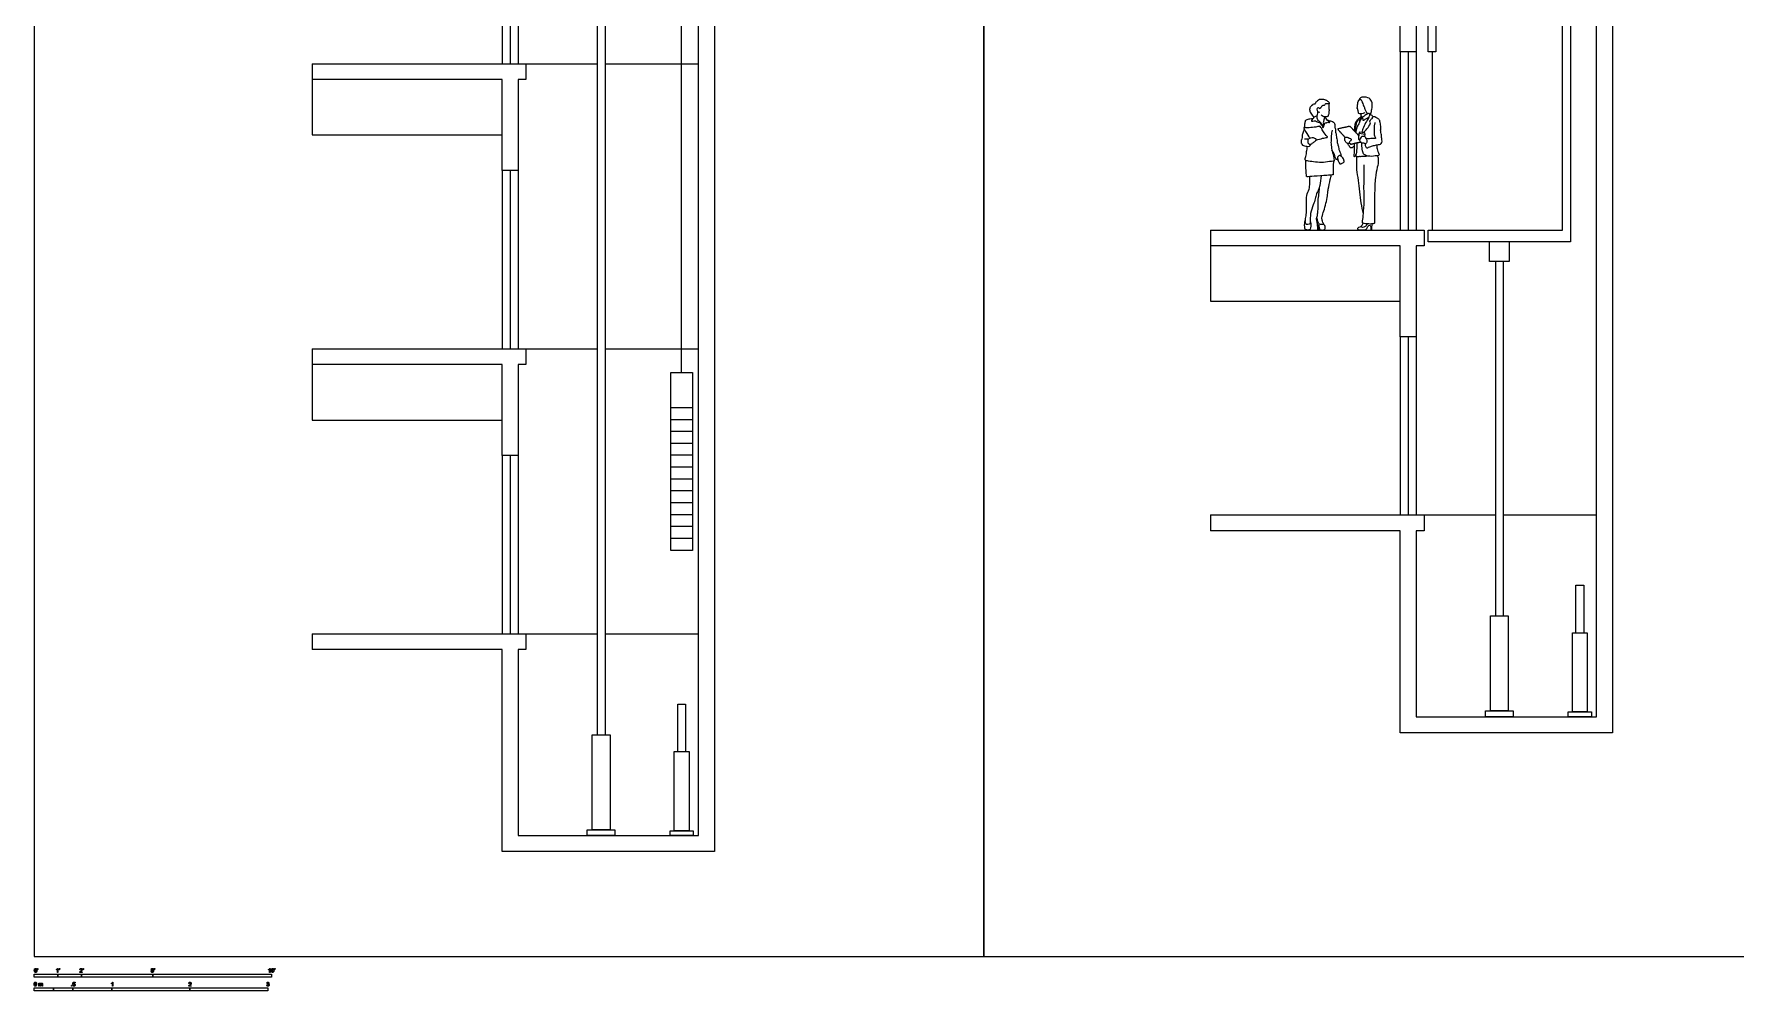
# Model space of a CAD drawing. Header units: millimetres. Extents: x 0.1 to 36.7, y -0.4 to 24.5.
# Drawn here: x 0.13 to 21.97, y -0.36 to 11.92 of the extents above; entities that cross this region are included whole.
import ezdxf

# ---------------------------------------------------------------- set-up
doc = ezdxf.new("R2010")
doc.units = ezdxf.units.MM
for name, color, linetype, true_color in [('AG-BUILDINGS', 7, 'Continuous', 0x66ccff), ('AG-DETAIL-DIAGRAM', 7, 'Continuous', 0xccff66), ('AG-DETAILS', 7, 'Continuous', 0x66ffcc), ('AG-PEOPLE', 7, 'Continuous', 0xfc6666), ('N-SYMB', 7, 'Continuous', 0x800040), ('X-VPRT', 6, 'Continuous', 0xff00ff)]:
    doc.layers.add(name, color=color, linetype=linetype, true_color=true_color)

msp = doc.modelspace()

# ---------------------------------------------------------------- linework, layer by layer
at = {"layer": 'AG-BUILDINGS'}
for points in [[(3.7, 20.068), (4.31, 20.068), (4.31, 23.116), (8.862, 23.116), (8.862, 1.425), (6.139, 1.425), (6.139, 4.016), (3.7, 4.016)], [(15.228, 21.592), (20.389, 21.592), (20.389, 2.949), (17.666, 2.949), (17.666, 5.54), (15.228, 5.54)], [(15.228, 5.743), (17.666, 5.743), (17.87, 5.743), (17.971, 5.743), (17.971, 5.54), (17.87, 5.54), (17.87, 3.152), (20.186, 3.152), (20.186, 21.389), (17.87, 21.389), (17.87, 19.002), (17.666, 19.002), (17.666, 21.389), (15.228, 21.389)], [(3.7, 4.219), (6.139, 4.219), (6.342, 4.219), (6.443, 4.219), (6.443, 4.016), (6.342, 4.016), (6.342, 1.628), (8.658, 1.628), (8.658, 19.865), (6.342, 19.865), (6.342, 17.478), (6.139, 17.478), (6.139, 19.865), (3.7, 19.865)], [(15.228, 13.058), (17.666, 13.058), (17.87, 13.058), (17.971, 13.058), (17.971, 12.855), (17.87, 12.855), (17.87, 11.686), (17.666, 11.686), (17.666, 12.855), (15.228, 12.855)], [(3.7, 11.534), (6.139, 11.534), (6.342, 11.534), (6.443, 11.534), (6.443, 11.331), (6.342, 11.331), (6.342, 10.162), (6.139, 10.162), (6.139, 11.331), (3.7, 11.331)], [(15.228, 9.4), (17.666, 9.4), (17.87, 9.4), (17.971, 9.4), (17.971, 9.197), (17.87, 9.197), (17.87, 8.029), (17.666, 8.029), (17.666, 9.197), (15.228, 9.197)], [(3.7, 7.876), (6.139, 7.876), (6.342, 7.876), (6.443, 7.876), (6.443, 7.673), (6.342, 7.673), (6.342, 6.505), (6.139, 6.505), (6.139, 7.673), (3.7, 7.673)]]:
    msp.add_lwpolyline(points, dxfattribs=at)
msp.add_lwpolyline([(18.022, 9.4), (19.749, 9.4), (19.749, 12.042), (18.124, 12.042), (18.124, 11.686), (18.022, 11.686), (18.022, 12.144), (19.851, 12.144), (19.851, 9.248), (18.022, 9.248)], close=True, dxfattribs=at)
at = {"layer": 'AG-DETAIL-DIAGRAM'}
for points in [[(18.073, 11.686), (18.073, 9.4)], [(3.7, 11.534), (3.7, 10.62)], [(6.443, 11.534), (7.358, 11.534)], [(7.459, 11.534), (8.658, 11.534)], [(15.228, 9.4), (15.228, 8.486)], [(3.7, 7.876), (3.7, 6.962)], [(6.443, 7.876), (7.358, 7.876)], [(7.459, 7.876), (8.658, 7.876)], [(15.228, 5.743), (15.228, 5.54)], [(17.971, 5.743), (18.886, 5.743)], [(18.987, 5.743), (20.186, 5.743)], [(3.7, 4.219), (3.7, 4.016)], [(6.443, 4.219), (7.358, 4.219)], [(7.459, 4.219), (8.658, 4.219)]]:
    msp.add_lwpolyline(points, dxfattribs=at)
at = {"layer": 'AG-DETAILS'}
for p, q in [((8.442, 7.572), (8.442, 19.865)), ((3.7, 10.62), (6.139, 10.62)), ((18.886, 8.994), (18.886, 4.447)), ((18.987, 8.994), (18.987, 4.447)), ((15.228, 8.486), (17.666, 8.486)), ((8.303, 7.122), (8.582, 7.122)), ((3.7, 6.962), (6.139, 6.962)), ((8.303, 6.97), (8.582, 6.97)), ((8.303, 6.818), (8.582, 6.818)), ((8.303, 6.665), (8.582, 6.665)), ((8.303, 6.513), (8.582, 6.513)), ((8.303, 6.36), (8.582, 6.36)), ((8.303, 6.208), (8.582, 6.208)), ((8.303, 6.056), (8.582, 6.056)), ((8.303, 5.903), (8.582, 5.903)), ((8.303, 5.751), (8.582, 5.751)), ((8.303, 5.598), (8.582, 5.598)), ((8.303, 5.446), (8.582, 5.446))]:
    msp.add_line(p, q, dxfattribs=at)
for points in [[(7.358, 14.785), (7.358, 2.923)], [(7.459, 14.785), (7.459, 2.923)], [(6.139, 13.82), (6.139, 11.534)], [(6.24, 13.82), (6.24, 11.534)], [(6.342, 13.82), (6.342, 11.534)], [(17.666, 11.686), (17.666, 9.4)], [(17.768, 11.686), (17.768, 9.4)], [(17.87, 11.686), (17.87, 9.4)], [(6.139, 10.162), (6.139, 7.876)], [(6.24, 10.162), (6.24, 7.876)], [(6.342, 10.162), (6.342, 7.876)], [(19.063, 9.248), (19.063, 8.994), (18.809, 8.994), (18.809, 9.248)], [(17.666, 8.029), (17.666, 5.743)], [(17.768, 8.029), (17.768, 5.743)], [(17.87, 8.029), (17.87, 5.743)], [(6.139, 6.505), (6.139, 4.219)], [(6.24, 6.505), (6.24, 4.219)], [(6.342, 6.505), (6.342, 4.219)], [(19.919, 4.232), (19.919, 4.841), (19.97, 4.841), (20.021, 4.841), (20.021, 4.232)], [(8.392, 2.708), (8.392, 3.317), (8.442, 3.317), (8.493, 3.317), (8.493, 2.708)]]:
    msp.add_lwpolyline(points, dxfattribs=at)
for points in [[(8.303, 5.286), (8.303, 7.572), (8.582, 7.572), (8.582, 5.286)], [(19.051, 3.228), (18.822, 3.228), (18.822, 4.447), (19.051, 4.447)], [(20.065, 3.216), (19.875, 3.216), (19.875, 4.232), (20.065, 4.232)], [(18.759, 3.152), (18.759, 3.228), (19.114, 3.228), (19.114, 3.152)], [(19.822, 3.152), (19.822, 3.216), (20.118, 3.216), (20.118, 3.152)], [(7.523, 1.704), (7.294, 1.704), (7.294, 2.923), (7.523, 2.923)], [(8.538, 1.692), (8.347, 1.692), (8.347, 2.708), (8.538, 2.708)], [(7.231, 1.628), (7.231, 1.704), (7.586, 1.704), (7.586, 1.628)], [(8.294, 1.628), (8.294, 1.692), (8.591, 1.692), (8.591, 1.628)]]:
    msp.add_lwpolyline(points, close=True, dxfattribs=at)
at = {"layer": 'AG-PEOPLE'}
msp.add_line((17.212, 10.631), (17.206, 10.601), dxfattribs=at)
msp.add_lwpolyline([(17.211, 10.647), (17.143, 10.656), (17.138, 10.641), (17.213, 10.631)], close=True, dxfattribs=at)
for centre, radius, start, end in [((16.431, 10.711), 0.00336, 86.0545, 200.9445), ((16.636, 10.728), 0.00336, 30.6112, 101.3295), ((17.018, 10.728), 0.00345, 43.3027, 102.4217), ((16.729, 10.592), 0.00336, 279.4797, 41.5231), ((16.866, 10.694), 0.00345, 102.2245, 222.9674), ((17.029, 10.504), 0.00345, 217.0944, 285.8006), ((17.138, 10.565), 0.00634, 175.0544, 262.0151)]:
    msp.add_arc(centre, radius, start, end, dxfattribs=at)
for points, knots in [([(16.629, 10.96), (16.655, 10.983), (16.662, 10.987), (16.664, 10.994), (16.668, 11.002), (16.684, 11.003), (16.693, 11.003), (16.696, 11.008), (16.706, 11.022), (16.715, 11.023), (16.725, 11.025), (16.732, 11.023), (16.739, 11.023), (16.747, 11.023), (16.75, 11.018), (16.758, 11.022), (16.755, 11.036), (16.744, 11.048), (16.731, 11.052), (16.72, 11.065), (16.705, 11.064), (16.685, 11.077), (16.653, 11.072), (16.63, 11.076), (16.6, 11.062), (16.595, 11.047), (16.582, 11.044), (16.572, 11.021), (16.566, 11.012), (16.543, 11.015), (16.539, 11), (16.524, 10.999), (16.521, 10.982), (16.506, 10.976), (16.506, 10.958), (16.5, 10.943), (16.507, 10.937), (16.503, 10.928), (16.504, 10.92), (16.556, 10.842)], [0, 0, 0, 0, 0.273174, 0.492967, 0.716266, 1.039855, 1.278556, 1.466935, 1.797648, 2.046801, 2.300976, 2.51758, 2.737639, 2.964883, 3.135368, 3.333566, 3.619745, 3.946201, 4.25384, 4.57129, 4.880882, 5.268366, 5.720541, 6.127561, 6.578062, 6.882287, 7.162077, 7.56478, 7.82767, 8.181831, 8.465567, 8.756675, 9.071406, 9.361146, 9.758023, 10.013824, 10.231127, 10.479087, 10.741143, 10.741143, 10.741143, 10.741143]), ([(16.629, 10.96), (16.625, 10.963), (16.617, 10.968), (16.599, 10.966), (16.594, 10.949), (16.601, 10.922), (16.618, 10.911), (16.628, 10.913), (16.632, 10.915)], [0, 0, 0, 0, 0.21797, 0.439006, 0.663778, 0.962257, 1.207122, 1.41702, 1.41702, 1.41702, 1.41702]), ([(16.651, 10.877), (16.658, 10.871), (16.673, 10.859), (16.716, 10.854), (16.737, 10.857), (16.744, 10.868), (16.744, 10.88), (16.753, 10.89), (16.751, 10.899), (16.754, 10.909), (16.754, 10.921), (16.756, 10.935), (16.755, 10.947), (16.752, 10.97), (16.756, 10.994), (16.755, 11.012), (16.753, 11.02)], [0, 0, 0, 0, 0.301846, 0.677768, 0.929811, 1.124084, 1.323633, 1.521636, 1.689916, 1.869819, 2.06853, 2.283646, 2.484092, 2.755626, 3.037868, 3.333498, 3.333498, 3.333498, 3.333498]), ([(17.21, 10.905), (17.203, 10.901), (17.188, 10.894), (17.158, 10.89), (17.134, 10.892), (17.127, 10.904), (17.129, 10.921), (17.12, 10.94), (17.123, 10.955), (17.111, 10.959), (17.113, 10.974), (17.119, 10.982), (17.115, 11.002), (17.12, 11.017), (17.122, 11.036), (17.131, 11.063), (17.137, 11.068), (17.139, 11.071)], [0, 0, 0, 0, 0.284545, 0.600483, 0.871851, 1.068862, 1.302885, 1.563377, 1.770121, 1.943334, 2.149267, 2.329616, 2.580463, 2.804277, 3.059608, 3.362979, 3.552584, 3.552584, 3.552584, 3.552584]), ([(17.287, 10.878), (17.288, 10.889), (17.29, 10.91), (17.309, 10.97), (17.308, 11.056), (17.253, 11.106), (17.174, 11.11), (17.144, 11.091), (17.136, 11.066), (17.15, 11.076), (17.168, 11.071), (17.178, 11.034), (17.202, 10.982), (17.214, 10.944), (17.232, 10.908), (17.246, 10.899), (17.253, 10.895)], [0, 0, 0, 0, 0.317701, 0.769913, 1.290917, 1.760715, 2.258111, 2.593421, 2.824034, 3.004998, 3.227459, 3.56937, 4.009994, 4.378858, 4.731516, 5.013252, 5.013252, 5.013252, 5.013252]), ([(16.428, 10.71), (16.431, 10.701), (16.44, 10.678), (16.481, 10.613), (16.502, 10.583), (16.506, 10.578)], [6.946891, 6.946891, 6.946891, 6.946891, 7.238309, 7.816211, 7.952122, 7.952122, 7.952122, 7.952122]), ([(16.635, 10.731), (16.617, 10.728), (16.579, 10.721), (16.498, 10.711), (16.453, 10.713), (16.431, 10.714)], [5.468477, 5.468477, 5.468477, 5.468477, 5.888097, 6.412351, 6.858489, 6.858489, 6.858489, 6.858489]), ([(16.544, 10.829), (16.531, 10.828), (16.507, 10.826), (16.457, 10.814), (16.443, 10.802), (16.438, 10.758), (16.436, 10.737), (16.434, 10.721), (16.433, 10.714)], [0, 0, 0, 0, 0.355338, 0.758052, 0.989552, 1.357094, 1.654512, 1.852753, 1.852753, 1.852753, 1.852753]), ([(16.671, 10.732), (16.666, 10.746), (16.652, 10.775), (16.618, 10.8), (16.599, 10.822), (16.598, 10.848), (16.604, 10.867), (16.586, 10.864), (16.568, 10.851), (16.555, 10.842), (16.537, 10.822), (16.518, 10.79), (16.546, 10.8), (16.578, 10.803), (16.6, 10.786), (16.631, 10.785), (16.663, 10.739), (16.667, 10.729), (16.67, 10.725)], [0, 0, 0, 0, 0.392143, 0.76307, 1.060416, 1.353679, 1.599896, 1.798727, 2.063472, 2.287829, 2.600519, 2.889869, 3.136802, 3.468646, 3.757229, 4.069445, 4.483095, 4.712804, 4.712804, 4.712804, 4.712804]), ([(16.601, 10.863), (16.605, 10.878), (16.607, 10.902), (16.608, 10.913), (16.608, 10.919)], [0.0655816, 0.0655816, 0.0655816, 0.0655816, 0.4374782, 0.7356833, 0.7356833, 0.7356833, 0.7356833]), ([(16.731, 10.594), (16.687, 10.644), (16.659, 10.697), (16.645, 10.72), (16.639, 10.73)], [4.017151, 4.017151, 4.017151, 4.017151, 5.0886, 5.42819, 5.42819, 5.42819, 5.42819]), ([(16.701, 10.856), (16.698, 10.853), (16.691, 10.847), (16.69, 10.826), (16.683, 10.805), (16.678, 10.787), (16.678, 10.768), (16.681, 10.755), (16.675, 10.741), (16.669, 10.729), (16.668, 10.704), (16.68, 10.719), (16.692, 10.744), (16.69, 10.765), (16.706, 10.777), (16.72, 10.774), (16.729, 10.783), (16.747, 10.782), (16.767, 10.78), (16.748, 10.796), (16.728, 10.805), (16.717, 10.832), (16.702, 10.845), (16.695, 10.85)], [0, 0, 0, 0, 0.205923, 0.45825, 0.73139, 0.983234, 1.231559, 1.435786, 1.648219, 1.874006, 2.110093, 2.293451, 2.606718, 2.859942, 3.096936, 3.303488, 3.48941, 3.740734, 3.944848, 4.172901, 4.453858, 4.765729, 5.024977, 5.024977, 5.024977, 5.024977]), ([(16.728, 10.81), (16.743, 10.808), (16.771, 10.8), (16.823, 10.784), (16.828, 10.734), (16.826, 10.718), (16.837, 10.694), (16.831, 10.666), (16.842, 10.643), (16.841, 10.607), (16.86, 10.538), (16.856, 10.521), (16.863, 10.5), (16.875, 10.462), (16.876, 10.433), (16.893, 10.402), (16.903, 10.372), (16.908, 10.35), (16.886, 10.36), (16.863, 10.345), (16.86, 10.323), (16.863, 10.291), (16.832, 10.321), (16.828, 10.353), (16.809, 10.398), (16.793, 10.419), (16.789, 10.428)], [0, 0, 0, 0, 0.386806, 0.788783, 1.16669, 1.402458, 1.686612, 1.987595, 2.269315, 2.615064, 2.916808, 3.142565, 3.406133, 3.770484, 4.07754, 4.415868, 4.753271, 4.965594, 5.196112, 5.480875, 5.759611, 6.013312, 6.310093, 6.653948, 7.061116, 7.364806, 7.364806, 7.364806, 7.364806]), ([(17.12, 10.816), (17.105, 10.803), (17.086, 10.78), (17.081, 10.731), (17.075, 10.691), (17.073, 10.675)], [0.342748, 0.342748, 0.342748, 0.342748, 0.727674, 1.177005, 1.510793, 1.510793, 1.510793, 1.510793]), ([(17.156, 10.842), (17.146, 10.84), (17.125, 10.832), (17.117, 10.806), (17.119, 10.797), (17.109, 10.785), (17.099, 10.768), (17.089, 10.716), (17.086, 10.676), (17.086, 10.661)], [0, 0, 0, 0, 0.321861, 0.603801, 0.77205, 0.980779, 1.231795, 1.686374, 1.979472, 1.979472, 1.979472, 1.979472]), ([(17.148, 10.804), (17.144, 10.79), (17.136, 10.761), (17.104, 10.719), (17.096, 10.672), (17.096, 10.65)], [0, 0, 0, 0, 0.376492, 0.807907, 1.213443, 1.213443, 1.213443, 1.213443]), ([(17.181, 10.847), (17.176, 10.851), (17.168, 10.859), (17.162, 10.878), (17.156, 10.853), (17.157, 10.829), (17.139, 10.81), (17.135, 10.799), (17.154, 10.806), (17.165, 10.824), (17.175, 10.836), (17.18, 10.842)], [0, 0, 0, 0, 0.256547, 0.486968, 0.733013, 1.034199, 1.325947, 1.468015, 1.682642, 1.953755, 2.231438, 2.231438, 2.231438, 2.231438]), ([(17.163, 10.87), (17.163, 10.873), (17.163, 10.878), (17.16, 10.887), (17.159, 10.891)], [0, 0, 0, 0, 0.1577407, 0.3711621, 0.3711621, 0.3711621, 0.3711621]), ([(17.187, 10.65), (17.206, 10.664), (17.238, 10.693), (17.285, 10.762), (17.282, 10.784), (17.272, 10.801), (17.282, 10.812), (17.298, 10.826), (17.308, 10.836), (17.315, 10.856), (17.304, 10.871), (17.286, 10.88), (17.274, 10.881), (17.265, 10.846), (17.23, 10.792), (17.191, 10.718), (17.178, 10.674), (17.172, 10.652)], [0, 0, 0, 0, 0.479132, 0.987297, 1.24605, 1.480797, 1.686512, 1.948913, 2.172839, 2.422172, 2.655253, 2.912239, 3.075521, 3.391336, 3.861365, 4.38755, 4.86021, 4.86021, 4.86021, 4.86021]), ([(17.276, 10.878), (17.275, 10.882), (17.271, 10.889), (17.262, 10.899), (17.247, 10.893), (17.213, 10.87), (17.176, 10.848), (17.183, 10.837), (17.184, 10.809), (17.193, 10.807), (17.209, 10.817), (17.237, 10.835), (17.257, 10.848), (17.266, 10.854)], [0, 0, 0, 0, 0.20665, 0.399363, 0.605102, 0.98838, 1.342348, 1.524511, 1.821819, 1.965987, 2.207746, 2.559185, 2.837503, 2.837503, 2.837503, 2.837503]), ([(17.341, 10.778), (17.337, 10.765), (17.328, 10.739), (17.329, 10.674), (17.33, 10.61), (17.342, 10.592), (17.355, 10.576), (17.335, 10.577), (17.317, 10.572), (17.286, 10.574), (17.258, 10.57), (17.224, 10.576), (17.232, 10.564), (17.241, 10.538), (17.235, 10.521), (17.225, 10.507), (17.212, 10.498), (17.22, 10.474), (17.226, 10.458), (17.241, 10.451), (17.248, 10.458), (17.278, 10.469), (17.321, 10.486), (17.374, 10.493), (17.423, 10.503), (17.438, 10.542), (17.424, 10.576), (17.426, 10.62), (17.409, 10.681), (17.419, 10.709), (17.41, 10.764), (17.402, 10.818), (17.369, 10.835), (17.339, 10.853), (17.321, 10.855), (17.312, 10.856)], [0, 0, 0, 0, 0.36093, 0.828364, 1.283346, 1.551237, 1.760008, 1.969771, 2.231304, 2.542091, 2.870362, 3.160191, 3.318009, 3.619387, 3.86212, 4.097586, 4.3059, 4.57931, 4.818392, 5.028647, 5.188598, 5.503114, 5.900451, 6.326207, 6.717318, 7.056595, 7.393285, 7.777438, 8.22266, 8.531822, 8.956868, 9.374357, 9.708176, 10.043783, 10.340951, 10.340951, 10.340951, 10.340951]), ([(16.431, 10.701), (16.429, 10.69), (16.423, 10.667), (16.406, 10.62), (16.406, 10.587), (16.4, 10.557), (16.392, 10.549), (16.396, 10.535), (16.391, 10.52), (16.399, 10.511), (16.41, 10.486), (16.438, 10.479), (16.466, 10.474), (16.5, 10.472), (16.52, 10.491), (16.503, 10.495), (16.488, 10.505), (16.482, 10.528), (16.485, 10.559), (16.482, 10.567), (16.448, 10.566), (16.441, 10.567), (16.437, 10.567)], [1.978775, 1.978775, 1.978775, 1.978775, 2.320461, 2.721413, 3.058083, 3.368092, 3.54813, 3.753555, 3.974344, 4.162184, 4.448832, 4.745568, 5.060383, 5.397707, 5.636725, 5.841345, 6.09611, 6.377526, 6.692261, 6.844406, 7.160754, 7.366373, 7.366373, 7.366373, 7.366373]), ([(16.791, 10.681), (16.788, 10.669), (16.782, 10.647), (16.779, 10.568), (16.774, 10.508), (16.787, 10.427), (16.808, 10.368), (16.814, 10.301), (16.823, 10.281), (16.774, 10.282), (16.679, 10.264), (16.578, 10.271), (16.495, 10.283), (16.433, 10.292), (16.46, 10.347), (16.462, 10.406), (16.471, 10.445), (16.477, 10.474)], [0, 0, 0, 0, 0.335673, 0.836458, 1.294499, 1.801856, 2.272034, 2.737561, 2.946217, 3.292627, 3.870075, 4.453062, 4.993433, 5.378884, 5.764002, 6.222854, 6.633513, 6.633513, 6.633513, 6.633513]), ([(16.481, 10.564), (16.489, 10.571), (16.498, 10.573), (16.516, 10.584), (16.55, 10.594), (16.564, 10.575), (16.591, 10.577), (16.579, 10.538), (16.555, 10.529), (16.539, 10.514), (16.527, 10.503), (16.512, 10.497), (16.504, 10.496)], [0, 0, 0, 0, 0.202593, 0.487939, 0.829934, 1.103053, 1.366314, 1.69527, 2.005822, 2.281183, 2.540883, 2.788488, 2.788488, 2.788488, 2.788488]), ([(16.583, 10.555), (16.613, 10.564), (16.674, 10.579), (16.709, 10.585), (16.729, 10.589)], [3.073536, 3.073536, 3.073536, 3.073536, 3.5089959, 3.9417307, 3.9417307, 3.9417307, 3.9417307]), ([(17.02, 10.511), (17.008, 10.508), (16.982, 10.51), (16.967, 10.528), (16.955, 10.543), (16.952, 10.558), (16.952, 10.584), (16.961, 10.593), (16.985, 10.592), (16.998, 10.588), (17.003, 10.579), (17.022, 10.577), (17.032, 10.571), (17.036, 10.559), (17.036, 10.552), (17.029, 10.541), (17.019, 10.537), (17.012, 10.528), (17.01, 10.523)], [0, 0, 0, 0, 0.344314, 0.615284, 0.858327, 1.089888, 1.371505, 1.560848, 1.835737, 2.044963, 2.216176, 2.454175, 2.651835, 2.842836, 2.992732, 3.191073, 3.382271, 3.607187, 3.607187, 3.607187, 3.607187]), ([(17.079, 10.476), (17.072, 10.474), (17.058, 10.468), (17.05, 10.453), (17.024, 10.452), (17.014, 10.476), (16.994, 10.499), (16.992, 10.507), (16.991, 10.511)], [0, 0, 0, 0, 0.263117, 0.491037, 0.748011, 1.033752, 1.344723, 1.545776, 1.545776, 1.545776, 1.545776]), ([(17.108, 10.52), (17.114, 10.478), (17.103, 10.392), (17.096, 10.368), (17.077, 10.332), (17.07, 10.352), (17.081, 10.391), (17.078, 10.449), (17.079, 10.493), (17.079, 10.514)], [0, 0, 0, 0, 0.646529, 0.963406, 1.271463, 1.454864, 1.817353, 2.272667, 2.681629, 2.681629, 2.681629, 2.681629]), ([(17.229, 10.57), (17.226, 10.576), (17.219, 10.588), (17.213, 10.603), (17.187, 10.6), (17.167, 10.601), (17.158, 10.581), (17.15, 10.57), (17.144, 10.559), (17.144, 10.544), (17.157, 10.538), (17.162, 10.517), (17.196, 10.518), (17.207, 10.514), (17.216, 10.507), (17.219, 10.502)], [0, 0, 0, 0, 0.261489, 0.474667, 0.755126, 0.995182, 1.369886, 1.574271, 1.868879, 2.067417, 2.273342, 2.517025, 2.828685, 3.036832, 3.263872, 3.263872, 3.263872, 3.263872]), ([(17.363, 10.492), (17.363, 10.475), (17.366, 10.442), (17.389, 10.381), (17.403, 10.361), (17.359, 10.353), (17.274, 10.339), (17.198, 10.361), (17.177, 10.416), (17.173, 10.486), (17.172, 10.512), (17.171, 10.52)], [0, 0, 0, 0, 0.413485, 0.876699, 1.102983, 1.433475, 1.983492, 2.470363, 2.892585, 3.397529, 3.626158, 3.626158, 3.626158, 3.626158]), ([(16.808, 10.282), (16.807, 10.27), (16.805, 10.247), (16.8, 10.134), (16.81, 10.106), (16.787, 10.107), (16.717, 10.101), (16.567, 10.09), (16.472, 10.082), (16.461, 10.088), (16.46, 10.135), (16.453, 10.211), (16.454, 10.265), (16.455, 10.292)], [0, 0, 0, 0, 0.354116, 0.963439, 1.237934, 1.453436, 1.925977, 2.662657, 3.203096, 3.361792, 3.728562, 4.244788, 4.761782, 4.761782, 4.761782, 4.761782]), ([(16.861, 10.321), (16.863, 10.309), (16.871, 10.281), (16.887, 10.245), (16.907, 10.249), (16.918, 10.256), (16.936, 10.268), (16.949, 10.274), (16.936, 10.319), (16.921, 10.336), (16.907, 10.348), (16.901, 10.355)], [2.586982, 2.586982, 2.586982, 2.586982, 2.981239, 3.307874, 3.566514, 3.805953, 4.101285, 4.329823, 4.684215, 5.003302, 5.336595, 5.336595, 5.336595, 5.336595]), ([(17.246, 10.349), (17.234, 10.346), (17.211, 10.341), (17.179, 10.348), (17.157, 10.339), (17.143, 10.344), (17.123, 10.334), (17.099, 10.347), (17.092, 10.351), (17.088, 10.353)], [0, 0, 0, 0, 0.34143, 0.667562, 0.936453, 1.144169, 1.403618, 1.693287, 1.898476, 1.898476, 1.898476, 1.898476]), ([(17.192, 9.611), (17.181, 9.657), (17.16, 9.742), (17.132, 10.041), (17.106, 10.168), (17.105, 10.287), (17.108, 10.343)], [0, 0, 0, 0, 0.675542, 1.651648, 2.328492, 3.071422, 3.071422, 3.071422, 3.071422]), ([(17.371, 10.355), (17.378, 10.336), (17.39, 10.295), (17.37, 10.201), (17.34, 10.066), (17.337, 9.878), (17.334, 9.685), (17.332, 9.575), (17.338, 9.486), (17.326, 9.482), (17.281, 9.474), (17.206, 9.482), (17.174, 9.489), (17.185, 9.525), (17.192, 9.616), (17.206, 9.772), (17.197, 9.934), (17.205, 10.14), (17.204, 10.206), (17.204, 10.238)], [0, 0, 0, 0, 0.442046, 0.991287, 1.666551, 2.46174, 3.257622, 3.884904, 4.385152, 4.550341, 4.930179, 5.44315, 5.728467, 6.031333, 6.577647, 7.294393, 8.045645, 8.858721, 9.423764, 9.423764, 9.423764, 9.423764]), ([(16.65, 10.096), (16.647, 10.056), (16.632, 9.97), (16.62, 9.919), (16.584, 9.863), (16.579, 9.799), (16.545, 9.721), (16.51, 9.619), (16.511, 9.515), (16.511, 9.488), (16.498, 9.47), (16.458, 9.467), (16.444, 9.493), (16.451, 9.548), (16.465, 9.625), (16.461, 9.74), (16.457, 9.842), (16.5, 9.923), (16.504, 9.996), (16.505, 10.057), (16.503, 10.085)], [0.049852, 0.049852, 0.049852, 0.049852, 0.641774, 1.065824, 1.518703, 1.973209, 2.495979, 3.104396, 3.637864, 3.922088, 4.173839, 4.508956, 4.791404, 5.207987, 5.673292, 6.286418, 6.869564, 7.401793, 7.902767, 8.385566, 8.385566, 8.385566, 8.385566]), ([(16.685, 9.471), (16.683, 9.475), (16.679, 9.484), (16.668, 9.498), (16.667, 9.527), (16.655, 9.543), (16.661, 9.577), (16.674, 9.608), (16.729, 9.791), (16.734, 9.872), (16.739, 9.923), (16.767, 10.041), (16.776, 10.088), (16.779, 10.106)], [0, 0, 0, 0, 0.215264, 0.451157, 0.753035, 1.006267, 1.317505, 1.662629, 2.451559, 2.975159, 3.380523, 3.983291, 4.357738, 4.357738, 4.357738, 4.357738]), ([(16.595, 9.561), (16.598, 9.569), (16.604, 9.587), (16.607, 9.635), (16.614, 9.702), (16.609, 9.799), (16.627, 9.873), (16.628, 9.927), (16.627, 9.95)], [0, 0, 0, 0, 0.292123, 0.683393, 1.158355, 1.721626, 2.249973, 2.649047, 2.649047, 2.649047, 2.649047]), ([(16.511, 9.512), (16.514, 9.503), (16.519, 9.485), (16.516, 9.449), (16.516, 9.409), (16.49, 9.4), (16.468, 9.4), (16.449, 9.402), (16.441, 9.423), (16.436, 9.463), (16.442, 9.503), (16.446, 9.522), (16.449, 9.531)], [0, 0, 0, 0, 0.298529, 0.648394, 1.005869, 1.242679, 1.510446, 1.748742, 2.001821, 2.368472, 2.736843, 3.038493, 3.038493, 3.038493, 3.038493]), ([(16.683, 9.471), (16.674, 9.469), (16.655, 9.468), (16.626, 9.472), (16.612, 9.497), (16.597, 9.541), (16.596, 9.57), (16.584, 9.546), (16.594, 9.508), (16.602, 9.459), (16.602, 9.42), (16.603, 9.4), (16.606, 9.4), (16.61, 9.4), (16.615, 9.4), (16.615, 9.415), (16.616, 9.446), (16.615, 9.463), (16.615, 9.471)], [-0.025669, -0.025669, -0.025669, -0.025669, 0.250878, 0.580661, 0.902166, 1.240379, 1.518, 1.724275, 2.091277, 2.500161, 2.937525, 2.937525, 2.937525, 3.112774, 3.112774, 3.112774, 3.497704, 3.789369, 3.789369, 3.789369, 3.789369]), ([(16.615, 9.471), (16.618, 9.464), (16.624, 9.446), (16.627, 9.414), (16.632, 9.399), (16.692, 9.4), (16.699, 9.408), (16.704, 9.436), (16.7, 9.455), (16.694, 9.465), (16.691, 9.468)], [3.789369, 3.789369, 3.789369, 3.789369, 3.998152, 4.318137, 4.589063, 4.991455, 5.210785, 5.488057, 5.744496, 5.932877, 5.932877, 5.932877, 5.932877]), ([(17.239, 9.479), (17.231, 9.462), (17.221, 9.442), (17.181, 9.429), (17.164, 9.443), (17.13, 9.434), (17.112, 9.42), (17.124, 9.4), (17.161, 9.401), (17.216, 9.4), (17.233, 9.413), (17.246, 9.443), (17.275, 9.471), (17.288, 9.449), (17.288, 9.414), (17.288, 9.405), (17.288, 9.4), (17.292, 9.4), (17.296, 9.4), (17.3, 9.4), (17.3, 9.412), (17.3, 9.434), (17.307, 9.469), (17.31, 9.48)], [2.348623, 2.348623, 2.348623, 2.348623, 2.718278, 3.082719, 3.35251, 3.708554, 3.971557, 4.20115, 4.573387, 4.985126, 5.265339, 5.643454, 5.993265, 6.244542, 6.608733, 6.85665, 6.85665, 6.85665, 6.979151, 6.979151, 6.979151, 7.378483, 7.655719, 7.655719, 7.655719, 7.655719]), ([(17.151, 9.438), (17.158, 9.444), (17.171, 9.455), (17.185, 9.476), (17.19, 9.486)], [0, 0, 0, 0, 0.2977282, 0.6246661, 0.6246661, 0.6246661, 0.6246661])]:
    msp.add_open_spline(points, degree=3, knots=knots, dxfattribs=at)
for points, degree in [([(17.017, 10.731), (16.974, 10.721), (16.865, 10.698)], 2), ([(17.136, 10.608), (17.08, 10.667), (17.021, 10.73)], 2), ([(16.863, 10.692), (16.916, 10.636), (16.957, 10.588)], 2), ([(17.01, 10.523), (17.018, 10.513), (17.026, 10.502)], 2), ([(17.03, 10.501), (17.096, 10.52), (17.16, 10.53)], 2), ([(17.132, 10.566), (17.135, 10.603), (17.139, 10.641)], 2), ([(17.145, 10.558), (17.141, 10.559), (17.137, 10.559)], 2), ([(16.78, 10.471), (16.78, 10.471), (16.78, 10.471), (16.78, 10.471)], 3), ([(16.691, 9.468), (16.688, 9.471), (16.683, 9.471)], 2), ([(17.231, 9.48), (17.231, 9.48), (17.231, 9.48), (17.231, 9.48)], 3)]:
    msp.add_open_spline(points, degree=degree, dxfattribs=at)
at = {"layer": 'N-SYMB'}
for points in [[(0.13, -0.188), (0.13, -0.15), (0.435, -0.15), (0.435, -0.188)], [(0.435, -0.188), (0.435, -0.15), (0.74, -0.15), (0.74, -0.188)], [(0.74, -0.188), (0.74, -0.15), (1.654, -0.15), (1.654, -0.188)], [(1.654, -0.188), (1.654, -0.15), (3.178, -0.15), (3.178, -0.188)], [(0.13, -0.365), (0.13, -0.327), (0.38, -0.327), (0.38, -0.365)], [(0.38, -0.365), (0.38, -0.327), (0.63, -0.327), (0.63, -0.365)], [(0.609, -0.304), (0.609, -0.297), (0.616, -0.297), (0.616, -0.304)], [(0.63, -0.365), (0.63, -0.327), (1.13, -0.327), (1.13, -0.365)], [(1.13, -0.365), (1.13, -0.327), (2.13, -0.327), (2.13, -0.365)], [(2.13, -0.365), (2.13, -0.327), (3.13, -0.327), (3.13, -0.365)]]:
    msp.add_lwpolyline(points, close=True, dxfattribs=at)
for points in [[(0.174, -0.083), (0.174, -0.076), (0.181, -0.076), (0.181, -0.082)], [(0.177, -0.083), (0.174, -0.083)], [(0.175, -0.093), (0.174, -0.09)], [(0.418, -0.095), (0.418, -0.089)], [(0.436, -0.127), (0.43, -0.127), (0.43, -0.088)], [(0.432, -0.076), (0.436, -0.076), (0.436, -0.127)], [(0.453, -0.083), (0.453, -0.076), (0.46, -0.076), (0.46, -0.082)], [(0.456, -0.083), (0.453, -0.083)], [(0.454, -0.093), (0.453, -0.09)], [(0.75, -0.121), (0.75, -0.127), (0.717, -0.127)], [(0.724, -0.092), (0.718, -0.091)], [(0.726, -0.121), (0.75, -0.121)], [(0.758, -0.083), (0.758, -0.076), (0.765, -0.076), (0.765, -0.082)], [(0.761, -0.083), (0.758, -0.083)], [(0.759, -0.093), (0.758, -0.09)], [(1.632, -0.114), (1.639, -0.113)], [(1.639, -0.104), (1.633, -0.103), (1.638, -0.077), (1.663, -0.077), (1.663, -0.083), (1.643, -0.083), (1.64, -0.097)], [(1.674, -0.093), (1.672, -0.09)], [(1.673, -0.083), (1.673, -0.076), (1.679, -0.076), (1.679, -0.082)], [(1.676, -0.083), (1.673, -0.083)], [(3.141, -0.095), (3.141, -0.089)], [(3.16, -0.127), (3.154, -0.127), (3.154, -0.088)], [(3.156, -0.076), (3.16, -0.076), (3.16, -0.127)], [(3.217, -0.093), (3.215, -0.09)], [(3.216, -0.083), (3.216, -0.076), (3.223, -0.076), (3.223, -0.082)], [(3.219, -0.083), (3.216, -0.083)], [(0.19, -0.303), (0.19, -0.266), (0.196, -0.266), (0.196, -0.272)], [(0.196, -0.284), (0.196, -0.303), (0.19, -0.303)], [(0.218, -0.281), (0.218, -0.303), (0.212, -0.303), (0.212, -0.279)], [(0.24, -0.278), (0.24, -0.303), (0.234, -0.303), (0.234, -0.28)], [(0.625, -0.291), (0.631, -0.29)], [(0.632, -0.281), (0.626, -0.28), (0.631, -0.254), (0.656, -0.254), (0.656, -0.26), (0.636, -0.26), (0.633, -0.274)], [(1.125, -0.272), (1.125, -0.266)], [(1.143, -0.304), (1.137, -0.304), (1.137, -0.264)], [(1.139, -0.253), (1.143, -0.253), (1.143, -0.304)], [(2.148, -0.298), (2.148, -0.304), (2.115, -0.304)], [(2.122, -0.269), (2.116, -0.268)], [(2.123, -0.298), (2.148, -0.298)], [(3.115, -0.291), (3.121, -0.29)], [(3.122, -0.267), (3.116, -0.267)], [(3.128, -0.28), (3.128, -0.275)]]:
    msp.add_lwpolyline(points, dxfattribs=at)
for points in [[(0.134, -0.102), (0.134, -0.096), (0.135, -0.091), (0.136, -0.088)], [(0.139, -0.122), (0.136, -0.118), (0.134, -0.112), (0.134, -0.102)], [(0.136, -0.088), (0.137, -0.084), (0.139, -0.082), (0.141, -0.079)], [(0.15, -0.127), (0.146, -0.127), (0.142, -0.126), (0.139, -0.122)], [(0.144, -0.085), (0.142, -0.088), (0.14, -0.094), (0.14, -0.102)], [(0.14, -0.102), (0.14, -0.11), (0.141, -0.116), (0.143, -0.119)], [(0.141, -0.079), (0.144, -0.078), (0.147, -0.076), (0.15, -0.076)], [(0.143, -0.119), (0.145, -0.121), (0.148, -0.123), (0.15, -0.123)], [(0.15, -0.082), (0.148, -0.082), (0.145, -0.083), (0.144, -0.085)], [(0.15, -0.076), (0.153, -0.076), (0.155, -0.077), (0.158, -0.078)], [(0.158, -0.086), (0.156, -0.083), (0.153, -0.082), (0.15, -0.082)], [(0.15, -0.123), (0.153, -0.123), (0.156, -0.121), (0.158, -0.119)], [(0.16, -0.125), (0.157, -0.127), (0.154, -0.127), (0.15, -0.127)], [(0.158, -0.078), (0.16, -0.079), (0.161, -0.081), (0.163, -0.083)], [(0.161, -0.102), (0.161, -0.094), (0.159, -0.088), (0.158, -0.086)], [(0.158, -0.119), (0.159, -0.116), (0.161, -0.11), (0.161, -0.102)], [(0.165, -0.116), (0.164, -0.12), (0.162, -0.123), (0.16, -0.125)], [(0.163, -0.083), (0.164, -0.085), (0.165, -0.087), (0.166, -0.09)], [(0.167, -0.102), (0.167, -0.108), (0.166, -0.113), (0.165, -0.116)], [(0.166, -0.09), (0.166, -0.093), (0.167, -0.097), (0.167, -0.102)], [(0.174, -0.09), (0.175, -0.09), (0.176, -0.089), (0.177, -0.088)], [(0.18, -0.088), (0.179, -0.09), (0.177, -0.092), (0.175, -0.093)], [(0.177, -0.088), (0.177, -0.087), (0.177, -0.085), (0.177, -0.083)], [(0.181, -0.082), (0.181, -0.085), (0.181, -0.087), (0.18, -0.088)], [(0.418, -0.089), (0.421, -0.088), (0.424, -0.085), (0.427, -0.083)], [(0.424, -0.092), (0.422, -0.093), (0.42, -0.094), (0.418, -0.095)], [(0.43, -0.088), (0.429, -0.089), (0.427, -0.091), (0.424, -0.092)], [(0.427, -0.083), (0.429, -0.081), (0.431, -0.079), (0.432, -0.076)], [(0.453, -0.09), (0.454, -0.09), (0.455, -0.089), (0.456, -0.088)], [(0.459, -0.088), (0.458, -0.09), (0.456, -0.092), (0.454, -0.093)], [(0.456, -0.088), (0.456, -0.087), (0.456, -0.085), (0.456, -0.083)], [(0.46, -0.082), (0.46, -0.085), (0.46, -0.087), (0.459, -0.088)], [(0.717, -0.127), (0.717, -0.126), (0.717, -0.124), (0.718, -0.122)], [(0.718, -0.091), (0.719, -0.086), (0.72, -0.083), (0.723, -0.08)], [(0.718, -0.122), (0.719, -0.12), (0.72, -0.118), (0.722, -0.116)], [(0.722, -0.116), (0.724, -0.114), (0.726, -0.111), (0.73, -0.108)], [(0.723, -0.08), (0.726, -0.078), (0.73, -0.076), (0.734, -0.076)], [(0.727, -0.084), (0.725, -0.086), (0.724, -0.088), (0.724, -0.092)], [(0.728, -0.118), (0.727, -0.119), (0.726, -0.12), (0.726, -0.121)], [(0.734, -0.082), (0.731, -0.082), (0.729, -0.082), (0.727, -0.084)], [(0.735, -0.111), (0.732, -0.114), (0.729, -0.116), (0.728, -0.118)], [(0.73, -0.108), (0.735, -0.104), (0.739, -0.1), (0.741, -0.098)], [(0.734, -0.076), (0.739, -0.076), (0.743, -0.078), (0.746, -0.081)], [(0.741, -0.084), (0.74, -0.082), (0.737, -0.082), (0.734, -0.082)], [(0.745, -0.103), (0.743, -0.105), (0.74, -0.107), (0.735, -0.111)], [(0.744, -0.09), (0.744, -0.088), (0.743, -0.086), (0.741, -0.084)], [(0.741, -0.098), (0.743, -0.095), (0.744, -0.093), (0.744, -0.09)], [(0.749, -0.096), (0.748, -0.098), (0.747, -0.1), (0.745, -0.103)], [(0.746, -0.081), (0.749, -0.083), (0.75, -0.087), (0.75, -0.091)], [(0.75, -0.091), (0.75, -0.092), (0.75, -0.094), (0.749, -0.096)], [(0.758, -0.09), (0.759, -0.09), (0.76, -0.089), (0.76, -0.088)], [(0.764, -0.088), (0.763, -0.09), (0.761, -0.092), (0.759, -0.093)], [(0.76, -0.088), (0.761, -0.087), (0.761, -0.085), (0.761, -0.083)], [(0.765, -0.082), (0.765, -0.085), (0.765, -0.087), (0.764, -0.088)], [(1.637, -0.124), (1.634, -0.121), (1.633, -0.118), (1.632, -0.114)], [(1.649, -0.127), (1.644, -0.127), (1.64, -0.126), (1.637, -0.124)], [(1.643, -0.101), (1.641, -0.101), (1.64, -0.103), (1.639, -0.104)], [(1.639, -0.113), (1.639, -0.116), (1.64, -0.119), (1.642, -0.12)], [(1.64, -0.097), (1.643, -0.095), (1.647, -0.094), (1.65, -0.094)], [(1.642, -0.12), (1.644, -0.122), (1.646, -0.123), (1.649, -0.123)], [(1.648, -0.099), (1.646, -0.099), (1.645, -0.1), (1.643, -0.101)], [(1.656, -0.102), (1.654, -0.1), (1.652, -0.099), (1.648, -0.099)], [(1.649, -0.123), (1.651, -0.123), (1.654, -0.122), (1.656, -0.119)], [(1.661, -0.122), (1.658, -0.126), (1.654, -0.127), (1.649, -0.127)], [(1.65, -0.094), (1.654, -0.094), (1.658, -0.095), (1.661, -0.098)], [(1.659, -0.11), (1.659, -0.107), (1.658, -0.104), (1.656, -0.102)], [(1.656, -0.119), (1.658, -0.117), (1.659, -0.114), (1.659, -0.11)], [(1.661, -0.098), (1.664, -0.101), (1.665, -0.105), (1.665, -0.11)], [(1.665, -0.11), (1.665, -0.114), (1.664, -0.118), (1.661, -0.122)], [(1.672, -0.09), (1.673, -0.09), (1.674, -0.089), (1.675, -0.088)], [(1.678, -0.088), (1.677, -0.09), (1.676, -0.092), (1.674, -0.093)], [(1.675, -0.088), (1.675, -0.087), (1.676, -0.085), (1.676, -0.083)], [(1.679, -0.082), (1.679, -0.085), (1.679, -0.087), (1.678, -0.088)], [(3.141, -0.089), (3.145, -0.088), (3.148, -0.085), (3.151, -0.083)], [(3.148, -0.092), (3.145, -0.093), (3.143, -0.094), (3.141, -0.095)], [(3.154, -0.088), (3.152, -0.089), (3.15, -0.091), (3.148, -0.092)], [(3.151, -0.083), (3.153, -0.081), (3.155, -0.079), (3.156, -0.076)], [(3.176, -0.102), (3.176, -0.096), (3.176, -0.091), (3.177, -0.088)], [(3.181, -0.122), (3.177, -0.118), (3.176, -0.112), (3.176, -0.102)], [(3.177, -0.088), (3.179, -0.084), (3.181, -0.082), (3.183, -0.079)], [(3.192, -0.127), (3.187, -0.127), (3.183, -0.126), (3.181, -0.122)], [(3.185, -0.085), (3.183, -0.088), (3.182, -0.094), (3.182, -0.102)], [(3.182, -0.102), (3.182, -0.11), (3.183, -0.116), (3.185, -0.119)], [(3.183, -0.079), (3.185, -0.078), (3.188, -0.076), (3.192, -0.076)], [(3.192, -0.082), (3.189, -0.082), (3.187, -0.083), (3.185, -0.085)], [(3.185, -0.119), (3.187, -0.121), (3.189, -0.123), (3.192, -0.123)], [(3.192, -0.076), (3.195, -0.076), (3.197, -0.077), (3.199, -0.078)], [(3.199, -0.086), (3.197, -0.083), (3.195, -0.082), (3.192, -0.082)], [(3.192, -0.123), (3.195, -0.123), (3.197, -0.121), (3.199, -0.119)], [(3.201, -0.125), (3.199, -0.127), (3.196, -0.127), (3.192, -0.127)], [(3.199, -0.078), (3.201, -0.079), (3.203, -0.081), (3.204, -0.083)], [(3.202, -0.102), (3.202, -0.094), (3.201, -0.088), (3.199, -0.086)], [(3.199, -0.119), (3.201, -0.116), (3.202, -0.11), (3.202, -0.102)], [(3.207, -0.116), (3.205, -0.12), (3.204, -0.123), (3.201, -0.125)], [(3.204, -0.083), (3.205, -0.085), (3.207, -0.087), (3.207, -0.09)], [(3.207, -0.09), (3.208, -0.093), (3.208, -0.097), (3.208, -0.102)], [(3.208, -0.102), (3.208, -0.108), (3.208, -0.113), (3.207, -0.116)], [(3.215, -0.09), (3.216, -0.09), (3.217, -0.089), (3.218, -0.088)], [(3.221, -0.088), (3.22, -0.09), (3.219, -0.092), (3.217, -0.093)], [(3.218, -0.088), (3.219, -0.087), (3.219, -0.085), (3.219, -0.083)], [(3.223, -0.082), (3.223, -0.085), (3.222, -0.087), (3.221, -0.088)], [(0.13, -0.278), (0.13, -0.272), (0.131, -0.267), (0.132, -0.264)], [(0.135, -0.298), (0.132, -0.294), (0.13, -0.287), (0.13, -0.278)], [(0.132, -0.264), (0.133, -0.26), (0.135, -0.257), (0.137, -0.255)], [(0.146, -0.303), (0.142, -0.303), (0.138, -0.302), (0.135, -0.298)], [(0.137, -0.255), (0.14, -0.253), (0.143, -0.252), (0.146, -0.252)], [(0.14, -0.261), (0.138, -0.264), (0.137, -0.27), (0.137, -0.278)], [(0.137, -0.278), (0.137, -0.286), (0.137, -0.292), (0.14, -0.294)], [(0.146, -0.257), (0.144, -0.257), (0.141, -0.259), (0.14, -0.261)], [(0.14, -0.294), (0.141, -0.297), (0.144, -0.299), (0.146, -0.299)], [(0.146, -0.252), (0.149, -0.252), (0.152, -0.253), (0.154, -0.254)], [(0.154, -0.262), (0.152, -0.259), (0.15, -0.257), (0.146, -0.257)], [(0.146, -0.299), (0.15, -0.299), (0.152, -0.297), (0.154, -0.294)], [(0.156, -0.301), (0.153, -0.303), (0.15, -0.303), (0.146, -0.303)], [(0.154, -0.254), (0.156, -0.255), (0.157, -0.257), (0.159, -0.259)], [(0.157, -0.278), (0.157, -0.27), (0.156, -0.264), (0.154, -0.262)], [(0.154, -0.294), (0.156, -0.292), (0.157, -0.286), (0.157, -0.278)], [(0.161, -0.292), (0.16, -0.296), (0.158, -0.299), (0.156, -0.301)], [(0.159, -0.259), (0.16, -0.261), (0.161, -0.263), (0.162, -0.266)], [(0.163, -0.278), (0.163, -0.284), (0.162, -0.289), (0.161, -0.292)], [(0.162, -0.266), (0.162, -0.269), (0.163, -0.273), (0.163, -0.278)], [(0.196, -0.272), (0.197, -0.27), (0.199, -0.268), (0.2, -0.267)], [(0.197, -0.276), (0.197, -0.278), (0.196, -0.281), (0.196, -0.284)], [(0.201, -0.272), (0.199, -0.273), (0.198, -0.275), (0.197, -0.276)], [(0.2, -0.267), (0.202, -0.266), (0.204, -0.265), (0.207, -0.265)], [(0.206, -0.271), (0.204, -0.271), (0.202, -0.271), (0.201, -0.272)], [(0.21, -0.273), (0.209, -0.272), (0.208, -0.271), (0.206, -0.271)], [(0.207, -0.265), (0.209, -0.265), (0.212, -0.266), (0.213, -0.267)], [(0.212, -0.279), (0.212, -0.276), (0.212, -0.274), (0.21, -0.273)], [(0.213, -0.267), (0.215, -0.268), (0.216, -0.27), (0.217, -0.272)], [(0.217, -0.272), (0.22, -0.268), (0.224, -0.265), (0.228, -0.265)], [(0.221, -0.273), (0.219, -0.275), (0.218, -0.278), (0.218, -0.281)], [(0.227, -0.271), (0.225, -0.271), (0.222, -0.272), (0.221, -0.273)], [(0.231, -0.272), (0.23, -0.271), (0.228, -0.271), (0.227, -0.271)], [(0.228, -0.265), (0.232, -0.265), (0.235, -0.267), (0.237, -0.268)], [(0.233, -0.275), (0.232, -0.273), (0.232, -0.272), (0.231, -0.272)], [(0.234, -0.28), (0.234, -0.277), (0.233, -0.276), (0.233, -0.275)], [(0.237, -0.268), (0.239, -0.271), (0.24, -0.274), (0.24, -0.278)], [(0.63, -0.301), (0.627, -0.298), (0.625, -0.295), (0.625, -0.291)], [(0.641, -0.304), (0.636, -0.304), (0.633, -0.303), (0.63, -0.301)], [(0.631, -0.29), (0.632, -0.293), (0.633, -0.295), (0.634, -0.297)], [(0.635, -0.277), (0.634, -0.278), (0.633, -0.28), (0.632, -0.281)], [(0.633, -0.274), (0.636, -0.272), (0.639, -0.27), (0.642, -0.27)], [(0.634, -0.297), (0.636, -0.299), (0.638, -0.3), (0.641, -0.3)], [(0.641, -0.276), (0.639, -0.276), (0.637, -0.277), (0.635, -0.277)], [(0.649, -0.279), (0.646, -0.277), (0.644, -0.276), (0.641, -0.276)], [(0.641, -0.3), (0.644, -0.3), (0.646, -0.299), (0.648, -0.296)], [(0.654, -0.299), (0.651, -0.303), (0.646, -0.304), (0.641, -0.304)], [(0.642, -0.27), (0.647, -0.27), (0.65, -0.272), (0.653, -0.275)], [(0.648, -0.296), (0.65, -0.294), (0.651, -0.291), (0.651, -0.287)], [(0.651, -0.287), (0.651, -0.284), (0.65, -0.281), (0.649, -0.279)], [(0.653, -0.275), (0.656, -0.278), (0.658, -0.282), (0.658, -0.287)], [(0.658, -0.287), (0.658, -0.291), (0.657, -0.295), (0.654, -0.299)], [(1.125, -0.266), (1.128, -0.264), (1.131, -0.262), (1.134, -0.26)], [(1.131, -0.269), (1.129, -0.27), (1.127, -0.271), (1.125, -0.272)], [(1.137, -0.264), (1.136, -0.266), (1.134, -0.267), (1.131, -0.269)], [(1.134, -0.26), (1.136, -0.258), (1.138, -0.256), (1.139, -0.253)], [(2.115, -0.299), (2.116, -0.297), (2.118, -0.295), (2.119, -0.293)], [(2.115, -0.304), (2.115, -0.302), (2.115, -0.301), (2.115, -0.299)], [(2.116, -0.268), (2.116, -0.263), (2.118, -0.26), (2.121, -0.257)], [(2.119, -0.293), (2.121, -0.291), (2.124, -0.288), (2.128, -0.285)], [(2.121, -0.257), (2.124, -0.255), (2.128, -0.253), (2.132, -0.253)], [(2.125, -0.261), (2.123, -0.263), (2.122, -0.265), (2.122, -0.269)], [(2.126, -0.295), (2.125, -0.295), (2.124, -0.297), (2.123, -0.298)], [(2.132, -0.258), (2.129, -0.258), (2.127, -0.259), (2.125, -0.261)], [(2.133, -0.288), (2.129, -0.291), (2.127, -0.293), (2.126, -0.295)], [(2.128, -0.285), (2.133, -0.281), (2.137, -0.277), (2.139, -0.275)], [(2.132, -0.253), (2.137, -0.253), (2.141, -0.255), (2.143, -0.258)], [(2.139, -0.261), (2.137, -0.259), (2.135, -0.258), (2.132, -0.258)], [(2.143, -0.28), (2.14, -0.282), (2.137, -0.284), (2.133, -0.288)], [(2.141, -0.267), (2.141, -0.265), (2.14, -0.263), (2.139, -0.261)], [(2.139, -0.275), (2.14, -0.272), (2.141, -0.27), (2.141, -0.267)], [(2.143, -0.258), (2.146, -0.26), (2.148, -0.264), (2.148, -0.267)], [(2.146, -0.273), (2.146, -0.275), (2.144, -0.277), (2.143, -0.28)], [(2.148, -0.267), (2.148, -0.269), (2.147, -0.271), (2.146, -0.273)], [(3.12, -0.301), (3.117, -0.298), (3.116, -0.295), (3.115, -0.291)], [(3.116, -0.267), (3.117, -0.262), (3.118, -0.259), (3.121, -0.257)], [(3.131, -0.304), (3.127, -0.304), (3.123, -0.303), (3.12, -0.301)], [(3.121, -0.257), (3.124, -0.255), (3.127, -0.253), (3.131, -0.253)], [(3.121, -0.29), (3.122, -0.293), (3.123, -0.296), (3.125, -0.297)], [(3.125, -0.261), (3.124, -0.262), (3.122, -0.264), (3.122, -0.267)], [(3.131, -0.258), (3.129, -0.258), (3.127, -0.259), (3.125, -0.261)], [(3.125, -0.297), (3.127, -0.299), (3.129, -0.3), (3.131, -0.3)], [(3.128, -0.275), (3.128, -0.275), (3.129, -0.275), (3.129, -0.275)], [(3.132, -0.279), (3.131, -0.279), (3.129, -0.28), (3.128, -0.28)], [(3.129, -0.275), (3.132, -0.275), (3.134, -0.274), (3.136, -0.273)], [(3.131, -0.253), (3.134, -0.253), (3.136, -0.254), (3.138, -0.255)], [(3.137, -0.261), (3.135, -0.259), (3.134, -0.258), (3.131, -0.258)], [(3.131, -0.3), (3.134, -0.3), (3.137, -0.299), (3.139, -0.297)], [(3.143, -0.3), (3.14, -0.303), (3.136, -0.304), (3.131, -0.304)], [(3.139, -0.282), (3.137, -0.28), (3.134, -0.279), (3.132, -0.279)], [(3.136, -0.273), (3.138, -0.271), (3.139, -0.269), (3.139, -0.266)], [(3.139, -0.266), (3.139, -0.264), (3.138, -0.262), (3.137, -0.261)], [(3.138, -0.255), (3.141, -0.256), (3.143, -0.258), (3.144, -0.26)], [(3.144, -0.272), (3.143, -0.274), (3.141, -0.276), (3.139, -0.277)], [(3.139, -0.277), (3.142, -0.277), (3.144, -0.279), (3.146, -0.281)], [(3.142, -0.289), (3.142, -0.286), (3.14, -0.284), (3.139, -0.282)], [(3.139, -0.297), (3.14, -0.295), (3.142, -0.292), (3.142, -0.289)], [(3.148, -0.289), (3.148, -0.293), (3.146, -0.297), (3.143, -0.3)], [(3.144, -0.26), (3.145, -0.262), (3.146, -0.264), (3.146, -0.267)], [(3.146, -0.267), (3.146, -0.269), (3.145, -0.27), (3.144, -0.272)], [(3.146, -0.281), (3.147, -0.283), (3.148, -0.286), (3.148, -0.289)]]:
    msp.add_open_spline(points, degree=3, dxfattribs=at)
at = {"layer": 'X-VPRT'}
for points in [[(0.13, 24.463), (0.13, 0.079), (12.322, 0.079), (12.322, 24.463)], [(12.322, 24.463), (12.322, 0.079), (24.514, 0.079), (24.514, 24.463)]]:
    msp.add_lwpolyline(points, close=True, dxfattribs=at)

doc.saveas('drawing.dxf')
